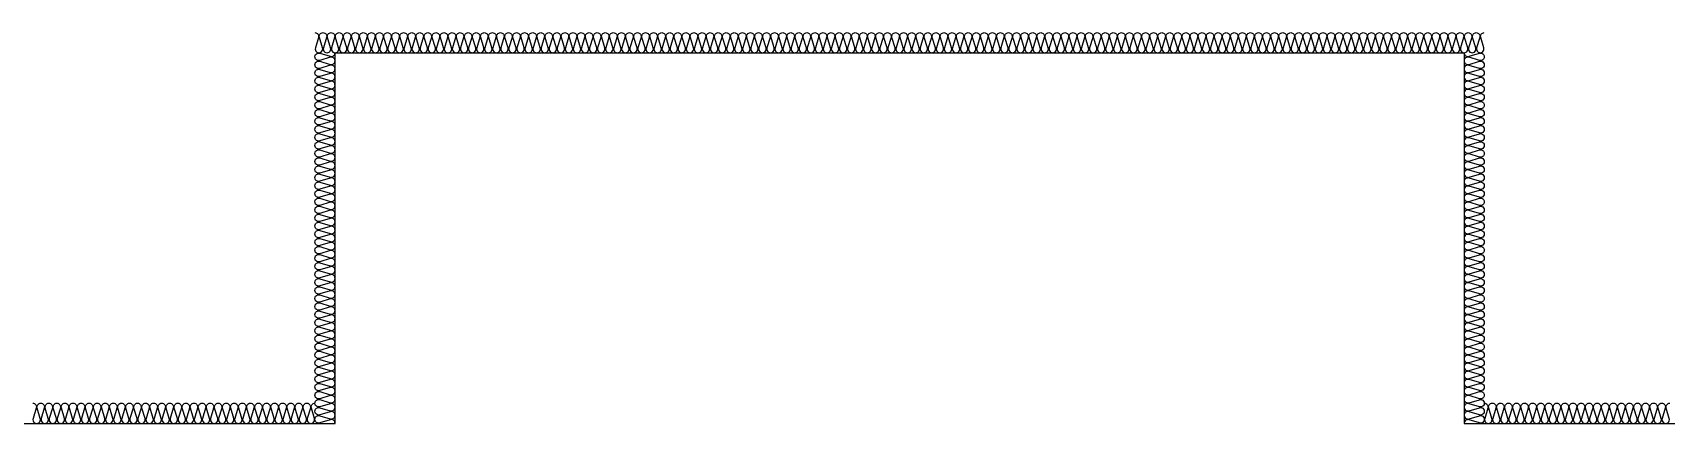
# Model space of a CAD drawing. Header units: millimetres. Extents: x 17311 to 801382, y -242618 to -104888.
# Drawn here: x 341911 to 345962, y -170479 to -169509 of the extents above; entities that cross this region are included whole.
import ezdxf

# ---------------------------------------------------------------- set-up
doc = ezdxf.new("R2010")
doc.units = ezdxf.units.MM
doc.header["$LTSCALE"] = 250
doc.layers.add('ISL', color=251, linetype='Continuous')

msp = doc.modelspace()

# ---------------------------------------------------------------- linework, layer by layer
at = {"layer": 'ISL'}
for points in [[(342610.7, -169509.5, -0.00027), (342610.7, -169509.5, -0.509267), (342619.5, -169521.6), (342611.8, -169547.4, 1.372593), (342629.5, -169547.4), (342621.8, -169521.6, -0.509267), (342630.7, -169509.5, -0.509267), (342639.5, -169521.6), (342631.8, -169547.4, 1.372593), (342649.5, -169547.4), (342641.8, -169521.6, -0.509267), (342650.7, -169509.5, -0.509267), (342659.5, -169521.6), (342651.8, -169547.4, 1.372593), (342669.5, -169547.4), (342661.8, -169521.6, -0.509267), (342670.7, -169509.5, -0.509267), (342679.5, -169521.6), (342671.8, -169547.4, 1.372593), (342689.5, -169547.4), (342681.8, -169521.6, -0.509267), (342690.7, -169509.5, -0.509267), (342699.5, -169521.6), (342691.8, -169547.4, 1.372593), (342709.5, -169547.4), (342701.8, -169521.6, -0.509267), (342710.7, -169509.5, -0.509267), (342719.5, -169521.6), (342711.8, -169547.4, 1.372593), (342729.5, -169547.4), (342721.8, -169521.6, -0.509267), (342730.7, -169509.5, -0.509267), (342739.5, -169521.6), (342731.8, -169547.4, 1.372593), (342749.5, -169547.4), (342741.8, -169521.6, -0.509267), (342750.7, -169509.5, -0.509267), (342759.5, -169521.6), (342751.8, -169547.4, 1.372593), (342769.5, -169547.4), (342761.8, -169521.6, -0.509267), (342770.7, -169509.5, -0.509267), (342779.5, -169521.6), (342771.8, -169547.4, 1.372593), (342789.5, -169547.4), (342781.8, -169521.6, -0.509267), (342790.7, -169509.5, -0.509267), (342799.5, -169521.6), (342791.8, -169547.4, 1.372593), (342809.5, -169547.4), (342801.8, -169521.6, -0.509267), (342810.7, -169509.5, -0.509267), (342819.5, -169521.6), (342811.8, -169547.4, 1.372593), (342829.5, -169547.4), (342821.8, -169521.6, -0.509267), (342830.7, -169509.5, -0.509267), (342839.5, -169521.6), (342831.8, -169547.4, 1.372593), (342849.5, -169547.4), (342841.8, -169521.6, -0.509267), (342850.7, -169509.5, -0.509267), (342859.5, -169521.6), (342851.8, -169547.4, 1.372593), (342869.5, -169547.4), (342861.8, -169521.6, -0.509267), (342870.7, -169509.5, -0.509267), (342879.5, -169521.6), (342871.8, -169547.4, 1.372593), (342889.5, -169547.4), (342881.8, -169521.6, -0.509267), (342890.7, -169509.5, -0.509267), (342899.5, -169521.6), (342891.8, -169547.4, 1.372593), (342909.5, -169547.4), (342901.8, -169521.6, -0.509267), (342910.7, -169509.5, -0.509267), (342919.5, -169521.6), (342911.8, -169547.4, 1.372593), (342929.5, -169547.4), (342921.8, -169521.6, -0.509267), (342930.7, -169509.5, -0.509267), (342939.5, -169521.6), (342931.8, -169547.4, 1.372593), (342949.5, -169547.4), (342941.8, -169521.6, -0.509267), (342950.7, -169509.5, -0.509267), (342959.5, -169521.6), (342951.8, -169547.4, 1.372593), (342969.5, -169547.4), (342961.8, -169521.6, -0.509267), (342970.7, -169509.5, -0.509267), (342979.5, -169521.6), (342971.8, -169547.4, 1.372593), (342989.5, -169547.4), (342981.8, -169521.6, -0.509267), (342990.7, -169509.5, -0.509267), (342999.5, -169521.6), (342991.8, -169547.4, 1.372593), (343009.5, -169547.4), (343001.8, -169521.6, -0.509267), (343010.7, -169509.5, -0.509267), (343019.5, -169521.6), (343011.8, -169547.4, 1.372593), (343029.5, -169547.4), (343021.8, -169521.6, -0.509267), (343030.7, -169509.5, -0.509267), (343039.5, -169521.6), (343031.8, -169547.4, 1.372593), (343049.5, -169547.4), (343041.8, -169521.6, -0.509267), (343050.7, -169509.5, -0.509267), (343059.5, -169521.6), (343051.8, -169547.4, 1.372593), (343069.5, -169547.4), (343061.8, -169521.6, -0.509267), (343070.7, -169509.5, -0.509267), (343079.5, -169521.6), (343071.8, -169547.4, 1.372593), (343089.5, -169547.4), (343081.8, -169521.6, -0.509267), (343090.7, -169509.5, -0.509267), (343099.5, -169521.6), (343091.8, -169547.4, 1.372593), (343109.5, -169547.4), (343101.8, -169521.6, -0.509267), (343110.7, -169509.5, -0.509267), (343119.5, -169521.6), (343111.8, -169547.4, 1.372593), (343129.5, -169547.4), (343121.8, -169521.6, -0.509267), (343130.7, -169509.5, -0.509267), (343139.5, -169521.6), (343131.8, -169547.4, 1.372593), (343149.5, -169547.4), (343141.8, -169521.6, -0.509267), (343150.7, -169509.5, -0.509267), (343159.5, -169521.6), (343151.8, -169547.4, 1.372593), (343169.5, -169547.4), (343161.8, -169521.6, -0.509267), (343170.7, -169509.5, -0.509267), (343179.5, -169521.6), (343171.8, -169547.4, 1.372593), (343189.5, -169547.4), (343181.8, -169521.6, -0.509267), (343190.7, -169509.5, -0.509267), (343199.5, -169521.6), (343191.8, -169547.4, 1.372593), (343209.5, -169547.4), (343201.8, -169521.6, -0.509267), (343210.7, -169509.5, -0.509267), (343219.5, -169521.6), (343211.8, -169547.4, 1.372593), (343229.5, -169547.4), (343221.8, -169521.6, -0.509267), (343230.7, -169509.5, -0.509267), (343239.5, -169521.6), (343231.8, -169547.4, 1.372593), (343249.5, -169547.4), (343241.8, -169521.6, -0.509267), (343250.7, -169509.5, -0.509267), (343259.5, -169521.6), (343251.8, -169547.4, 1.372593), (343269.5, -169547.4), (343261.8, -169521.6, -0.509267), (343270.7, -169509.5, -0.509267), (343279.5, -169521.6), (343271.8, -169547.4, 1.372593), (343289.5, -169547.4), (343281.8, -169521.6, -0.509267), (343290.7, -169509.5, -0.509267), (343299.5, -169521.6), (343291.8, -169547.4, 1.372593), (343309.5, -169547.4), (343301.8, -169521.6, -0.509267), (343310.7, -169509.5, -0.509267), (343319.5, -169521.6), (343311.8, -169547.4, 1.372593), (343329.5, -169547.4), (343321.8, -169521.6, -0.509267), (343330.7, -169509.5, -0.509267), (343339.5, -169521.6), (343331.8, -169547.4, 1.372593), (343349.5, -169547.4), (343341.8, -169521.6, -0.509267), (343350.7, -169509.5, -0.509267), (343359.5, -169521.6), (343351.8, -169547.4, 1.372593), (343369.5, -169547.4), (343361.8, -169521.6, -0.509267), (343370.7, -169509.5, -0.509267), (343379.5, -169521.6), (343371.8, -169547.4, 1.372593), (343389.5, -169547.4), (343381.8, -169521.6, -0.509267), (343390.7, -169509.5, -0.509267), (343399.5, -169521.6), (343391.8, -169547.4, 1.372593), (343409.5, -169547.4), (343401.8, -169521.6, -0.509267), (343410.7, -169509.5, -0.509267), (343419.5, -169521.6), (343411.8, -169547.4, 1.372593), (343429.5, -169547.4), (343421.8, -169521.6, -0.509267), (343430.7, -169509.5, -0.509267), (343439.5, -169521.6), (343431.8, -169547.4, 1.372593), (343449.5, -169547.4), (343441.8, -169521.6, -0.509267), (343450.7, -169509.5, -0.509267), (343459.5, -169521.6), (343451.8, -169547.4, 1.372593), (343469.5, -169547.4), (343461.8, -169521.6, -0.509267), (343470.7, -169509.5, -0.509267), (343479.5, -169521.6), (343471.8, -169547.4, 1.372593), (343489.5, -169547.4), (343481.8, -169521.6, -0.509267), (343490.7, -169509.5, -0.509267), (343499.5, -169521.6), (343491.8, -169547.4, 1.372593), (343509.5, -169547.4), (343501.8, -169521.6, -0.509267), (343510.7, -169509.5, -0.509267), (343519.5, -169521.6), (343511.8, -169547.4, 1.372593), (343529.5, -169547.4), (343521.8, -169521.6, -0.509267), (343530.7, -169509.5, -0.509267), (343539.5, -169521.6), (343531.8, -169547.4, 1.372593), (343549.5, -169547.4), (343541.8, -169521.6, -0.509267), (343550.7, -169509.5, -0.509267), (343559.5, -169521.6), (343551.8, -169547.4, 1.372593), (343569.5, -169547.4), (343561.8, -169521.6, -0.509267), (343570.7, -169509.5, -0.509267), (343579.5, -169521.6), (343571.8, -169547.4, 1.372593), (343589.5, -169547.4), (343581.8, -169521.6, -0.509267), (343590.7, -169509.5, -0.509267), (343599.5, -169521.6), (343591.8, -169547.4, 1.372593), (343609.5, -169547.4), (343601.8, -169521.6, -0.509267), (343610.7, -169509.5, -0.509267), (343619.5, -169521.6), (343611.8, -169547.4, 1.372593), (343629.5, -169547.4), (343621.8, -169521.6, -0.509267), (343630.7, -169509.5, -0.509267), (343639.5, -169521.6), (343631.8, -169547.4, 1.372593), (343649.5, -169547.4), (343641.8, -169521.6, -0.509267), (343650.7, -169509.5, -0.509267), (343659.5, -169521.6), (343651.8, -169547.4, 1.372593), (343669.5, -169547.4), (343661.8, -169521.6, -0.509267), (343670.7, -169509.5, -0.509267), (343679.5, -169521.6), (343671.8, -169547.4, 1.372593), (343689.5, -169547.4), (343681.8, -169521.6, -0.509267), (343690.7, -169509.5, -0.509267), (343699.5, -169521.6), (343691.8, -169547.4, 1.372593), (343709.5, -169547.4), (343701.8, -169521.6, -0.509267), (343710.7, -169509.5, -0.509267), (343719.5, -169521.6), (343711.8, -169547.4, 1.372593), (343729.5, -169547.4), (343721.8, -169521.6, -0.509267), (343730.7, -169509.5, -0.509267), (343739.5, -169521.6), (343731.8, -169547.4, 1.372593), (343749.5, -169547.4), (343741.8, -169521.6, -0.509267), (343750.7, -169509.5, -0.509267), (343759.5, -169521.6), (343751.8, -169547.4, 1.372593), (343769.5, -169547.4), (343761.8, -169521.6, -0.509267), (343770.7, -169509.5, -0.509267), (343779.5, -169521.6), (343771.8, -169547.4, 1.372593), (343789.5, -169547.4), (343781.8, -169521.6, -0.509267), (343790.7, -169509.5, -0.509267), (343799.5, -169521.6), (343791.8, -169547.4, 1.372593), (343809.5, -169547.4), (343801.8, -169521.6, -0.509267), (343810.7, -169509.5, -0.509267), (343819.5, -169521.6), (343811.8, -169547.4, 1.372593), (343829.5, -169547.4), (343821.8, -169521.6, -0.509267), (343830.7, -169509.5, -0.509267), (343839.5, -169521.6), (343831.8, -169547.4, 1.372593), (343849.5, -169547.4), (343841.8, -169521.6, -0.509267), (343850.7, -169509.5, -0.509267), (343859.5, -169521.6), (343851.8, -169547.4, 1.372593), (343869.5, -169547.4), (343861.8, -169521.6, -0.509267), (343870.7, -169509.5, -0.509267), (343879.5, -169521.6), (343871.8, -169547.4, 1.372593), (343889.5, -169547.4), (343881.8, -169521.6, -0.509267), (343890.7, -169509.5, -0.509267), (343899.5, -169521.6), (343891.8, -169547.4, 1.372593), (343909.5, -169547.4), (343901.8, -169521.6, -0.509267), (343910.7, -169509.5, -0.509267), (343919.5, -169521.6), (343911.8, -169547.4, 1.372593), (343929.5, -169547.4), (343921.8, -169521.6, -0.509267), (343930.7, -169509.5, -0.509267), (343939.5, -169521.6), (343931.8, -169547.4, 1.372593), (343949.5, -169547.4), (343941.8, -169521.6, -0.509267), (343950.7, -169509.5, -0.509267), (343959.5, -169521.6), (343951.8, -169547.4, 1.372593), (343969.5, -169547.4), (343961.8, -169521.6, -0.509267), (343970.7, -169509.5, -0.509267), (343979.5, -169521.6), (343971.8, -169547.4, 1.372593), (343989.5, -169547.4), (343981.8, -169521.6, -0.509267), (343990.7, -169509.5, -0.509267), (343999.5, -169521.6), (343991.8, -169547.4, 1.372593), (344009.5, -169547.4), (344001.8, -169521.6, -0.509267), (344010.7, -169509.5, -0.509267), (344019.5, -169521.6), (344011.8, -169547.4, 1.372593), (344029.5, -169547.4), (344021.8, -169521.6, -0.509267), (344030.7, -169509.5, -0.509267), (344039.5, -169521.6), (344031.8, -169547.4, 1.372593), (344049.5, -169547.4), (344041.8, -169521.6, -0.509267), (344050.7, -169509.5, -0.509267), (344059.5, -169521.6), (344051.8, -169547.4, 1.372593), (344069.5, -169547.4), (344061.8, -169521.6, -0.509267), (344070.7, -169509.5, -0.509267), (344079.5, -169521.6), (344071.8, -169547.4, 1.372593), (344089.5, -169547.4), (344081.8, -169521.6, -0.509267), (344090.7, -169509.5, -0.509267), (344099.5, -169521.6), (344091.8, -169547.4, 1.372593), (344109.5, -169547.4), (344101.8, -169521.6, -0.509267), (344110.7, -169509.5, -0.509267), (344119.5, -169521.6), (344111.8, -169547.4, 1.372593), (344129.5, -169547.4), (344121.8, -169521.6, -0.509267), (344130.7, -169509.5, -0.509267), (344139.5, -169521.6), (344131.8, -169547.4, 1.372593), (344149.5, -169547.4), (344141.8, -169521.6, -0.509267), (344150.7, -169509.5, -0.509267), (344159.5, -169521.6), (344151.8, -169547.4, 1.372593), (344169.5, -169547.4), (344161.8, -169521.6, -0.509267), (344170.7, -169509.5, -0.509267), (344179.5, -169521.6), (344171.8, -169547.4, 1.372593), (344189.5, -169547.4), (344181.8, -169521.6, -0.509267), (344190.7, -169509.5, -0.509267), (344199.5, -169521.6), (344191.8, -169547.4, 1.372593), (344209.5, -169547.4), (344201.8, -169521.6, -0.509267), (344210.7, -169509.5, -0.509267), (344219.5, -169521.6), (344211.8, -169547.4, 1.372593), (344229.5, -169547.4), (344221.8, -169521.6, -0.509267), (344230.7, -169509.5, -0.509267), (344239.5, -169521.6), (344231.8, -169547.4, 1.372593), (344249.5, -169547.4), (344241.8, -169521.6, -0.509267), (344250.7, -169509.5, -0.509267), (344259.5, -169521.6), (344251.8, -169547.4, 1.372593), (344269.5, -169547.4), (344261.8, -169521.6, -0.509267), (344270.7, -169509.5, -0.509267), (344279.5, -169521.6), (344271.8, -169547.4, 1.372593), (344289.5, -169547.4), (344281.8, -169521.6, -0.509267), (344290.7, -169509.5, -0.509267), (344299.5, -169521.6), (344291.8, -169547.4, 1.372593), (344309.5, -169547.4), (344301.8, -169521.6, -0.509267), (344310.7, -169509.5, -0.509267), (344319.5, -169521.6), (344311.8, -169547.4, 1.372593), (344329.5, -169547.4), (344321.8, -169521.6, -0.509267), (344330.7, -169509.5, -0.509267), (344339.5, -169521.6), (344331.8, -169547.4, 1.372593), (344349.5, -169547.4), (344341.8, -169521.6, -0.509267), (344350.7, -169509.5, -0.509267), (344359.5, -169521.6), (344351.8, -169547.4, 1.372593), (344369.5, -169547.4), (344361.8, -169521.6, -0.509267), (344370.7, -169509.5, -0.509267), (344379.5, -169521.6), (344371.8, -169547.4, 1.372593), (344389.5, -169547.4), (344381.8, -169521.6, -0.509267), (344390.7, -169509.5, -0.509267), (344399.5, -169521.6), (344391.8, -169547.4, 1.372593), (344409.5, -169547.4), (344401.8, -169521.6, -0.509267), (344410.7, -169509.5, -0.509267), (344419.5, -169521.6), (344411.8, -169547.4, 1.372593), (344429.5, -169547.4), (344421.8, -169521.6, -0.509267), (344430.7, -169509.5, -0.509267), (344439.5, -169521.6), (344431.8, -169547.4, 1.372593), (344449.5, -169547.4), (344441.8, -169521.6, -0.509267), (344450.7, -169509.5, -0.509267), (344459.5, -169521.6), (344451.8, -169547.4, 1.372593), (344469.5, -169547.4), (344461.8, -169521.6, -0.509267), (344470.7, -169509.5, -0.509267), (344479.5, -169521.6), (344471.8, -169547.4, 1.372593), (344489.5, -169547.4), (344481.8, -169521.6, -0.509267), (344490.7, -169509.5, -0.509267), (344499.5, -169521.6), (344491.8, -169547.4, 1.372593), (344509.5, -169547.4), (344501.8, -169521.6, -0.509267), (344510.7, -169509.5, -0.509267), (344519.5, -169521.6), (344511.8, -169547.4, 1.372593), (344529.5, -169547.4), (344521.8, -169521.6, -0.509267), (344530.7, -169509.5, -0.509267), (344539.5, -169521.6), (344531.8, -169547.4, 1.372593), (344549.5, -169547.4), (344541.8, -169521.6, -0.509267), (344550.7, -169509.5, -0.509267), (344559.5, -169521.6), (344551.8, -169547.4, 1.372593), (344569.5, -169547.4), (344561.8, -169521.6, -0.509267), (344570.7, -169509.5, -0.509267), (344579.5, -169521.6), (344571.8, -169547.4, 1.372593), (344589.5, -169547.4), (344581.8, -169521.6, -0.509267), (344590.7, -169509.5, -0.509267), (344599.5, -169521.6), (344591.8, -169547.4, 1.372593), (344609.5, -169547.4), (344601.8, -169521.6, -0.509267), (344610.7, -169509.5, -0.509267), (344619.5, -169521.6), (344611.8, -169547.4, 1.372593), (344629.5, -169547.4), (344621.8, -169521.6, -0.509267), (344630.7, -169509.5, -0.509267), (344639.5, -169521.6), (344631.8, -169547.4, 1.372593), (344649.5, -169547.4), (344641.8, -169521.6, -0.509267), (344650.7, -169509.5, -0.509267), (344659.5, -169521.6), (344651.8, -169547.4, 1.372593), (344669.5, -169547.4), (344661.8, -169521.6, -0.509267), (344670.7, -169509.5, -0.509267), (344679.5, -169521.6), (344671.8, -169547.4, 1.372593), (344689.5, -169547.4), (344681.8, -169521.6, -0.509267), (344690.7, -169509.5, -0.509267), (344699.5, -169521.6), (344691.8, -169547.4, 1.372593), (344709.5, -169547.4), (344701.8, -169521.6, -0.509267), (344710.7, -169509.5, -0.509267), (344719.5, -169521.6), (344711.8, -169547.4, 1.372593), (344729.5, -169547.4), (344721.8, -169521.6, -0.509267), (344730.7, -169509.5, -0.509267), (344739.5, -169521.6), (344731.8, -169547.4, 1.372593), (344749.5, -169547.4), (344741.8, -169521.6, -0.509267), (344750.7, -169509.5, -0.509267), (344759.5, -169521.6), (344751.8, -169547.4, 1.372593), (344769.5, -169547.4), (344761.8, -169521.6, -0.509267), (344770.7, -169509.5, -0.509267), (344779.5, -169521.6), (344771.8, -169547.4, 1.372593), (344789.5, -169547.4), (344781.8, -169521.6, -0.509267), (344790.7, -169509.5, -0.509267), (344799.5, -169521.6), (344791.8, -169547.4, 1.372593), (344809.5, -169547.4), (344801.8, -169521.6, -0.509267), (344810.7, -169509.5, -0.509267), (344819.5, -169521.6), (344811.8, -169547.4, 1.372593), (344829.5, -169547.4), (344821.8, -169521.6, -0.509267), (344830.7, -169509.5, -0.509267), (344839.5, -169521.6), (344831.8, -169547.4, 1.372593), (344849.5, -169547.4), (344841.8, -169521.6, -0.509267), (344850.7, -169509.5, -0.509267), (344859.5, -169521.6), (344851.8, -169547.4, 1.372593), (344869.5, -169547.4), (344861.8, -169521.6, -0.509267), (344870.7, -169509.5, -0.509267), (344879.5, -169521.6), (344871.8, -169547.4, 1.372593), (344889.5, -169547.4), (344881.8, -169521.6, -0.509267), (344890.7, -169509.5, -0.509267), (344899.5, -169521.6), (344891.8, -169547.4, 1.372593), (344909.5, -169547.4), (344901.8, -169521.6, -0.509267), (344910.7, -169509.5, -0.509267), (344919.5, -169521.6), (344911.8, -169547.4, 1.372593), (344929.5, -169547.4), (344921.8, -169521.6, -0.509267), (344930.7, -169509.5, -0.509267), (344939.5, -169521.6), (344931.8, -169547.4, 1.372593), (344949.5, -169547.4), (344941.8, -169521.6, -0.509267), (344950.7, -169509.5, -0.509267), (344959.5, -169521.6), (344951.8, -169547.4, 1.372593), (344969.5, -169547.4), (344961.8, -169521.6, -0.509267), (344970.7, -169509.5, -0.509267), (344979.5, -169521.6), (344971.8, -169547.4, 1.372593), (344989.5, -169547.4), (344981.8, -169521.6, -0.509267), (344990.7, -169509.5, -0.509267), (344999.5, -169521.6), (344991.8, -169547.4, 1.372593), (345009.5, -169547.4), (345001.8, -169521.6, -0.509267), (345010.7, -169509.5, -0.509267), (345019.5, -169521.6), (345011.8, -169547.4, 1.372593), (345029.5, -169547.4), (345021.8, -169521.6, -0.509267), (345030.7, -169509.5, -0.509267), (345039.5, -169521.6), (345031.8, -169547.4, 1.372593), (345049.5, -169547.4), (345041.8, -169521.6, -0.509267), (345050.7, -169509.5, -0.509267), (345059.5, -169521.6), (345051.8, -169547.4, 1.372593), (345069.5, -169547.4), (345061.8, -169521.6, -0.509267), (345070.7, -169509.5, -0.509267), (345079.5, -169521.6), (345071.8, -169547.4, 1.372593), (345089.5, -169547.4), (345081.8, -169521.6, -0.509267), (345090.7, -169509.5, -0.509267), (345099.5, -169521.6), (345091.8, -169547.4, 1.372593), (345109.5, -169547.4), (345101.8, -169521.6, -0.509267), (345110.7, -169509.5, -0.509267), (345119.5, -169521.6), (345111.8, -169547.4, 1.372593), (345129.5, -169547.4), (345121.8, -169521.6, -0.509267), (345130.7, -169509.5, -0.509267), (345139.5, -169521.6), (345131.8, -169547.4, 1.372593), (345149.5, -169547.4), (345141.8, -169521.6, -0.509267), (345150.7, -169509.5, -0.509267), (345159.5, -169521.6), (345151.8, -169547.4, 1.372593), (345169.5, -169547.4), (345161.8, -169521.6, -0.509267), (345170.7, -169509.5, -0.509267), (345179.5, -169521.6), (345171.8, -169547.4, 1.372593), (345189.5, -169547.4), (345181.8, -169521.6, -0.509267), (345190.7, -169509.5, -0.509267), (345199.5, -169521.6), (345191.8, -169547.4, 1.372593), (345209.5, -169547.4), (345201.8, -169521.6, -0.509267), (345210.7, -169509.5, -0.509267), (345219.5, -169521.6), (345211.8, -169547.4, 1.372593), (345229.5, -169547.4), (345221.8, -169521.6, -0.509267), (345230.7, -169509.5, -0.509267), (345239.5, -169521.6), (345231.8, -169547.4, 1.372593), (345249.5, -169547.4), (345241.8, -169521.6, -0.509267), (345250.7, -169509.5, -0.509267), (345259.5, -169521.6), (345251.8, -169547.4, 1.372593), (345269.5, -169547.4), (345261.8, -169521.6, -0.509267), (345270.7, -169509.5, -0.509267), (345279.5, -169521.6), (345271.8, -169547.4, 1.372593), (345289.5, -169547.4), (345281.8, -169521.6, -0.509267), (345290.7, -169509.5, -0.509267), (345299.5, -169521.6), (345291.8, -169547.4, 1.372593), (345309.5, -169547.4), (345301.8, -169521.6, -0.509267), (345310.7, -169509.5, -0.509267), (345319.5, -169521.6), (345311.8, -169547.4, 1.372593), (345329.5, -169547.4), (345321.8, -169521.6, -0.509267), (345330.7, -169509.5, -0.509267), (345339.5, -169521.6), (345331.8, -169547.4, 1.372593), (345349.5, -169547.4), (345341.8, -169521.6, -0.509267), (345350.7, -169509.5, -0.509267), (345359.5, -169521.6), (345351.8, -169547.4, 1.372593), (345369.5, -169547.4), (345361.8, -169521.6, -0.509267), (345370.7, -169509.5, -0.509267), (345379.5, -169521.6), (345371.8, -169547.4, 1.372593), (345389.5, -169547.4), (345381.8, -169521.6, -0.509267), (345390.7, -169509.5, -0.509267), (345399.5, -169521.6), (345391.8, -169547.4, 1.372593), (345409.5, -169547.4), (345401.8, -169521.6, -0.509267), (345410.7, -169509.5, -0.509267), (345419.5, -169521.6), (345411.8, -169547.4, 1.372593), (345429.5, -169547.4), (345421.8, -169521.6, -0.509267), (345430.7, -169509.5, -0.509267), (345439.5, -169521.6), (345431.8, -169547.4, 1.372593), (345449.5, -169547.4), (345441.8, -169521.6, -0.509267), (345450.7, -169509.5, -0.509267), (345459.5, -169521.6), (345451.8, -169547.4, 1.372593), (345469.5, -169547.4), (345461.8, -169521.6, -0.509267), (345470.7, -169509.5, -0.509267), (345479.5, -169521.6), (345471.8, -169547.4, 1.372593), (345489.5, -169547.4), (345481.8, -169521.6, -0.509267), (345490.7, -169509.5, -0.509267), (345499.5, -169521.6), (345491.8, -169547.4, 1.372593), (345509.5, -169547.4), (345501.8, -169521.6, -0.508927), (345510.7, -169509.5)], [(342660.7, -170479.5, 0.509267), (342648.5, -170470.6), (342622.8, -170478.3, -1.372593), (342622.8, -170460.6), (342648.5, -170468.3, 0.509267), (342660.7, -170459.5, 0.509267), (342648.5, -170450.6), (342622.8, -170458.3, -1.372593), (342622.8, -170440.6), (342648.5, -170448.3, 0.509267), (342660.7, -170439.5, 0.509267), (342648.5, -170430.6), (342622.8, -170438.3, -1.372593), (342622.8, -170420.6), (342648.5, -170428.3, 0.509267), (342660.7, -170419.5, 0.509267), (342648.5, -170410.6), (342622.8, -170418.3, -1.372593), (342622.8, -170400.6), (342648.5, -170408.3, 0.509267), (342660.7, -170399.5, 0.509267), (342648.5, -170390.6), (342622.8, -170398.3, -1.372593), (342622.8, -170380.6), (342648.5, -170388.3, 0.509267), (342660.7, -170379.5, 0.509267), (342648.5, -170370.6), (342622.8, -170378.3, -1.372593), (342622.8, -170360.6), (342648.5, -170368.3, 0.509267), (342660.7, -170359.5, 0.509267), (342648.5, -170350.6), (342622.8, -170358.3, -1.372593), (342622.8, -170340.6), (342648.5, -170348.3, 0.509267), (342660.7, -170339.5, 0.509267), (342648.5, -170330.6), (342622.8, -170338.3, -1.372593), (342622.8, -170320.6), (342648.5, -170328.3, 0.509267), (342660.7, -170319.5, 0.509267), (342648.5, -170310.6), (342622.8, -170318.3, -1.372593), (342622.8, -170300.6), (342648.5, -170308.3, 0.509267), (342660.7, -170299.5, 0.509267), (342648.5, -170290.6), (342622.8, -170298.3, -1.372593), (342622.8, -170280.6), (342648.5, -170288.3, 0.509267), (342660.7, -170279.5, 0.509267), (342648.5, -170270.6), (342622.8, -170278.3, -1.372593), (342622.8, -170260.6), (342648.5, -170268.3, 0.509267), (342660.7, -170259.5, 0.509267), (342648.5, -170250.6), (342622.8, -170258.3, -1.372593), (342622.8, -170240.6), (342648.5, -170248.3, 0.509267), (342660.7, -170239.5, 0.509267), (342648.5, -170230.6), (342622.8, -170238.3, -1.372593), (342622.8, -170220.6), (342648.5, -170228.3, 0.509267), (342660.7, -170219.5, 0.509267), (342648.5, -170210.6), (342622.8, -170218.3, -1.372593), (342622.8, -170200.6), (342648.5, -170208.3, 0.509267), (342660.7, -170199.5, 0.509267), (342648.5, -170190.6), (342622.8, -170198.3, -1.372593), (342622.8, -170180.6), (342648.5, -170188.3, 0.509267), (342660.7, -170179.5, 0.509267), (342648.5, -170170.6), (342622.8, -170178.3, -1.372593), (342622.8, -170160.6), (342648.5, -170168.3, 0.509267), (342660.7, -170159.5, 0.509267), (342648.5, -170150.6), (342622.8, -170158.3, -1.372593), (342622.8, -170140.6), (342648.5, -170148.3, 0.509267), (342660.7, -170139.5, 0.509267), (342648.5, -170130.6), (342622.8, -170138.3, -1.372593), (342622.8, -170120.6), (342648.5, -170128.3, 0.509267), (342660.7, -170119.5, 0.509267), (342648.5, -170110.6), (342622.8, -170118.3, -1.372593), (342622.8, -170100.6), (342648.5, -170108.3, 0.509267), (342660.7, -170099.5, 0.509267), (342648.5, -170090.6), (342622.8, -170098.3, -1.372593), (342622.8, -170080.6), (342648.5, -170088.3, 0.509267), (342660.7, -170079.5, 0.509267), (342648.5, -170070.6), (342622.8, -170078.3, -1.372593), (342622.8, -170060.6), (342648.5, -170068.3, 0.509267), (342660.7, -170059.5, 0.509267), (342648.5, -170050.6), (342622.8, -170058.3, -1.372593), (342622.8, -170040.6), (342648.5, -170048.3, 0.509267), (342660.7, -170039.5, 0.509267), (342648.5, -170030.6), (342622.8, -170038.3, -1.372593), (342622.8, -170020.6), (342648.5, -170028.3, 0.509267), (342660.7, -170019.5, 0.509267), (342648.5, -170010.6), (342622.8, -170018.3, -1.372593), (342622.8, -170000.6), (342648.5, -170008.3, 0.509267), (342660.7, -169999.5, 0.509267), (342648.5, -169990.6), (342622.8, -169998.3, -1.372593), (342622.8, -169980.6), (342648.5, -169988.3, 0.509267), (342660.7, -169979.5, 0.509267), (342648.5, -169970.6), (342622.8, -169978.3, -1.372593), (342622.8, -169960.6), (342648.5, -169968.3, 0.509267), (342660.7, -169959.5, 0.509267), (342648.5, -169950.6), (342622.8, -169958.3, -1.372593), (342622.8, -169940.6), (342648.5, -169948.3, 0.509267), (342660.7, -169939.5, 0.509267), (342648.5, -169930.6), (342622.8, -169938.3, -1.372593), (342622.8, -169920.6), (342648.5, -169928.3, 0.509267), (342660.7, -169919.5, 0.509267), (342648.5, -169910.6), (342622.8, -169918.3, -1.372593), (342622.8, -169900.6), (342648.5, -169908.3, 0.509267), (342660.7, -169899.5, 0.509267), (342648.5, -169890.6), (342622.8, -169898.3, -1.372593), (342622.8, -169880.6), (342648.5, -169888.3, 0.509267), (342660.7, -169879.5, 0.509267), (342648.5, -169870.6), (342622.8, -169878.3, -1.372593), (342622.8, -169860.6), (342648.5, -169868.3, 0.509267), (342660.7, -169859.5, 0.509267), (342648.5, -169850.6), (342622.8, -169858.3, -1.372593), (342622.8, -169840.6), (342648.5, -169848.3, 0.509267), (342660.7, -169839.5, 0.509267), (342648.5, -169830.6), (342622.8, -169838.3, -1.372593), (342622.8, -169820.6), (342648.5, -169828.3, 0.509267), (342660.7, -169819.5, 0.509267), (342648.5, -169810.6), (342622.8, -169818.3, -1.372593), (342622.8, -169800.6), (342648.5, -169808.3, 0.509267), (342660.7, -169799.5, 0.509267), (342648.5, -169790.6), (342622.8, -169798.3, -1.372593), (342622.8, -169780.6), (342648.5, -169788.3, 0.509267), (342660.7, -169779.5, 0.509267), (342648.5, -169770.6), (342622.8, -169778.3, -1.372593), (342622.8, -169760.6), (342648.5, -169768.3, 0.509267), (342660.7, -169759.5, 0.509267), (342648.5, -169750.6), (342622.8, -169758.3, -1.372593), (342622.8, -169740.6), (342648.5, -169748.3, 0.509267), (342660.7, -169739.5, 0.509267), (342648.5, -169730.6), (342622.8, -169738.3, -1.372593), (342622.8, -169720.6), (342648.5, -169728.3, 0.509267), (342660.7, -169719.5, 0.509267), (342648.5, -169710.6), (342622.8, -169718.3, -1.372593), (342622.8, -169700.6), (342648.5, -169708.3, 0.509267), (342660.7, -169699.5, 0.509267), (342648.5, -169690.6), (342622.8, -169698.3, -1.372593), (342622.8, -169680.6), (342648.5, -169688.3, 0.509267), (342660.7, -169679.5, 0.509267), (342648.5, -169670.6), (342622.8, -169678.3, -1.372593), (342622.8, -169660.6), (342648.5, -169668.3, 0.509267), (342660.7, -169659.5, 0.509267), (342648.5, -169650.6), (342622.8, -169658.3, -1.372593), (342622.8, -169640.6), (342648.5, -169648.3, 0.509267), (342660.7, -169639.5, 0.509267), (342648.5, -169630.6), (342622.8, -169638.3, -1.372593), (342622.8, -169620.6), (342648.5, -169628.3, 0.509267), (342660.7, -169619.5, 0.509267), (342648.5, -169610.6), (342622.8, -169618.3, -1.372593), (342622.8, -169600.6), (342648.5, -169608.3, 0.509267), (342660.7, -169599.5, 0.509267), (342648.5, -169590.6), (342622.8, -169598.3, -1.372593), (342622.8, -169580.6), (342648.5, -169588.3, 0.509267), (342660.7, -169579.5, 0.509267), (342648.5, -169570.6), (342622.8, -169578.3, -1.372593), (342622.8, -169560.6), (342648.5, -169568.3, 0.509267), (342660.7, -169559.5)], [(345460.7, -169559.5, 0.509267), (345472.8, -169568.3), (345498.5, -169560.7, -1.372593), (345498.5, -169578.3), (345472.8, -169570.7, 0.509267), (345460.7, -169579.5, 0.509267), (345472.8, -169588.3), (345498.5, -169580.7, -1.372593), (345498.5, -169598.3), (345472.8, -169590.7, 0.509267), (345460.7, -169599.5, 0.509267), (345472.8, -169608.3), (345498.5, -169600.7, -1.372593), (345498.5, -169618.3), (345472.8, -169610.7, 0.509267), (345460.7, -169619.5, 0.509267), (345472.8, -169628.3), (345498.5, -169620.7, -1.372593), (345498.5, -169638.3), (345472.8, -169630.7, 0.509267), (345460.7, -169639.5, 0.509267), (345472.8, -169648.3), (345498.5, -169640.7, -1.372593), (345498.5, -169658.3), (345472.8, -169650.7, 0.509267), (345460.7, -169659.5, 0.509267), (345472.8, -169668.3), (345498.5, -169660.7, -1.372593), (345498.5, -169678.3), (345472.8, -169670.7, 0.509267), (345460.7, -169679.5, 0.509267), (345472.8, -169688.3), (345498.5, -169680.7, -1.372593), (345498.5, -169698.3), (345472.8, -169690.7, 0.509267), (345460.7, -169699.5, 0.509267), (345472.8, -169708.3), (345498.5, -169700.7, -1.372593), (345498.5, -169718.3), (345472.8, -169710.7, 0.509267), (345460.7, -169719.5, 0.509267), (345472.8, -169728.3), (345498.5, -169720.7, -1.372593), (345498.5, -169738.3), (345472.8, -169730.7, 0.509267), (345460.7, -169739.5, 0.509267), (345472.8, -169748.3), (345498.5, -169740.7, -1.372593), (345498.5, -169758.3), (345472.8, -169750.7, 0.509267), (345460.7, -169759.5, 0.509267), (345472.8, -169768.3), (345498.5, -169760.7, -1.372593), (345498.5, -169778.3), (345472.8, -169770.7, 0.509267), (345460.7, -169779.5, 0.509267), (345472.8, -169788.3), (345498.5, -169780.7, -1.372593), (345498.5, -169798.3), (345472.8, -169790.7, 0.509267), (345460.7, -169799.5, 0.509267), (345472.8, -169808.3), (345498.5, -169800.7, -1.372593), (345498.5, -169818.3), (345472.8, -169810.7, 0.509267), (345460.7, -169819.5, 0.509267), (345472.8, -169828.3), (345498.5, -169820.7, -1.372593), (345498.5, -169838.3), (345472.8, -169830.7, 0.509267), (345460.7, -169839.5, 0.509267), (345472.8, -169848.3), (345498.5, -169840.7, -1.372593), (345498.5, -169858.3), (345472.8, -169850.7, 0.509267), (345460.7, -169859.5, 0.509267), (345472.8, -169868.3), (345498.5, -169860.7, -1.372593), (345498.5, -169878.3), (345472.8, -169870.7, 0.509267), (345460.7, -169879.5, 0.509267), (345472.8, -169888.3), (345498.5, -169880.7, -1.372593), (345498.5, -169898.3), (345472.8, -169890.7, 0.509267), (345460.7, -169899.5, 0.509267), (345472.8, -169908.3), (345498.5, -169900.7, -1.372593), (345498.5, -169918.3), (345472.8, -169910.7, 0.509267), (345460.7, -169919.5, 0.509267), (345472.8, -169928.3), (345498.5, -169920.7, -1.372593), (345498.5, -169938.3), (345472.8, -169930.7, 0.509267), (345460.7, -169939.5, 0.509267), (345472.8, -169948.3), (345498.5, -169940.7, -1.372593), (345498.5, -169958.3), (345472.8, -169950.7, 0.509267), (345460.7, -169959.5, 0.509267), (345472.8, -169968.3), (345498.5, -169960.7, -1.372593), (345498.5, -169978.3), (345472.8, -169970.7, 0.509267), (345460.7, -169979.5, 0.509267), (345472.8, -169988.3), (345498.5, -169980.7, -1.372593), (345498.5, -169998.3), (345472.8, -169990.7, 0.509267), (345460.7, -169999.5, 0.509267), (345472.8, -170008.3), (345498.5, -170000.7, -1.372593), (345498.5, -170018.3), (345472.8, -170010.7, 0.509267), (345460.7, -170019.5, 0.509267), (345472.8, -170028.3), (345498.5, -170020.7, -1.372593), (345498.5, -170038.3), (345472.8, -170030.7, 0.509267), (345460.7, -170039.5, 0.509267), (345472.8, -170048.3), (345498.5, -170040.7, -1.372593), (345498.5, -170058.3), (345472.8, -170050.7, 0.509267), (345460.7, -170059.5, 0.509267), (345472.8, -170068.3), (345498.5, -170060.7, -1.372593), (345498.5, -170078.3), (345472.8, -170070.7, 0.509267), (345460.7, -170079.5, 0.509267), (345472.8, -170088.3), (345498.5, -170080.7, -1.372593), (345498.5, -170098.3), (345472.8, -170090.7, 0.509267), (345460.7, -170099.5, 0.509267), (345472.8, -170108.3), (345498.5, -170100.7, -1.372593), (345498.5, -170118.3), (345472.8, -170110.7, 0.509267), (345460.7, -170119.5, 0.509267), (345472.8, -170128.3), (345498.5, -170120.7, -1.372593), (345498.5, -170138.3), (345472.8, -170130.7, 0.509267), (345460.7, -170139.5, 0.509267), (345472.8, -170148.3), (345498.5, -170140.7, -1.372593), (345498.5, -170158.3), (345472.8, -170150.7, 0.509267), (345460.7, -170159.5, 0.509267), (345472.8, -170168.3), (345498.5, -170160.7, -1.372593), (345498.5, -170178.3), (345472.8, -170170.7, 0.509267), (345460.7, -170179.5, 0.509267), (345472.8, -170188.3), (345498.5, -170180.7, -1.372593), (345498.5, -170198.3), (345472.8, -170190.7, 0.509267), (345460.7, -170199.5, 0.509267), (345472.8, -170208.3), (345498.5, -170200.7, -1.372593), (345498.5, -170218.3), (345472.8, -170210.7, 0.509267), (345460.7, -170219.5, 0.509267), (345472.8, -170228.3), (345498.5, -170220.7, -1.372593), (345498.5, -170238.3), (345472.8, -170230.7, 0.509267), (345460.7, -170239.5, 0.509267), (345472.8, -170248.3), (345498.5, -170240.7, -1.372593), (345498.5, -170258.3), (345472.8, -170250.7, 0.509267), (345460.7, -170259.5, 0.509267), (345472.8, -170268.3), (345498.5, -170260.7, -1.372593), (345498.5, -170278.3), (345472.8, -170270.7, 0.509267), (345460.7, -170279.5, 0.509267), (345472.8, -170288.3), (345498.5, -170280.7, -1.372593), (345498.5, -170298.3), (345472.8, -170290.7, 0.509267), (345460.7, -170299.5, 0.509267), (345472.8, -170308.3), (345498.5, -170300.7, -1.372593), (345498.5, -170318.3), (345472.8, -170310.7, 0.509267), (345460.7, -170319.5, 0.509267), (345472.8, -170328.3), (345498.5, -170320.7, -1.372593), (345498.5, -170338.3), (345472.8, -170330.7, 0.509267), (345460.7, -170339.5, 0.509267), (345472.8, -170348.3), (345498.5, -170340.7, -1.372593), (345498.5, -170358.3), (345472.8, -170350.7, 0.509267), (345460.7, -170359.5, 0.509267), (345472.8, -170368.3), (345498.5, -170360.7, -1.372593), (345498.5, -170378.3), (345472.8, -170370.7, 0.509267), (345460.7, -170379.5, 0.509267), (345472.8, -170388.3), (345498.5, -170380.7, -1.372593), (345498.5, -170398.3), (345472.8, -170390.7, 0.509267), (345460.7, -170399.5, 0.509267), (345472.8, -170408.3), (345498.5, -170400.7, -1.372593), (345498.5, -170418.3), (345472.8, -170410.7, 0.509267), (345460.7, -170419.5, 0.509267), (345472.8, -170428.3), (345498.5, -170420.7, -1.372593), (345498.5, -170438.3), (345472.8, -170430.7, 0.509267), (345460.7, -170439.5, 0.509267), (345472.8, -170448.3), (345498.5, -170440.7, -1.372593), (345498.5, -170458.3), (345472.8, -170450.7, 0.509267), (345460.7, -170459.5, 0.509267), (345472.8, -170468.3), (345498.5, -170460.7, -1.372593), (345498.5, -170478.3), (345472.8, -170470.7, 0.509267), (345460.7, -170479.5)], [(341910.7, -170429.5, -0.509267), (341919.5, -170441.6), (341911.8, -170467.4, 1.372593), (341929.5, -170467.4), (341921.8, -170441.6, -0.509267), (341930.7, -170429.5, -0.509267), (341939.5, -170441.6), (341931.8, -170467.4, 1.372593), (341949.5, -170467.4), (341941.8, -170441.6, -0.509267), (341950.7, -170429.5, -0.509267), (341959.5, -170441.6), (341951.8, -170467.4, 1.372593), (341969.5, -170467.4), (341961.8, -170441.6, -0.509267), (341970.7, -170429.5, -0.509267), (341979.5, -170441.6), (341971.8, -170467.4, 1.372593), (341989.5, -170467.4), (341981.8, -170441.6, -0.509267), (341990.7, -170429.5, -0.509267), (341999.5, -170441.6), (341991.8, -170467.4, 1.372593), (342009.5, -170467.4), (342001.8, -170441.6, -0.509267), (342010.7, -170429.5, -0.509267), (342019.5, -170441.6), (342011.8, -170467.4, 1.372593), (342029.5, -170467.4), (342021.8, -170441.6, -0.509267), (342030.7, -170429.5, -0.509267), (342039.5, -170441.6), (342031.8, -170467.4, 1.372593), (342049.5, -170467.4), (342041.8, -170441.6, -0.509267), (342050.7, -170429.5, -0.509267), (342059.5, -170441.6), (342051.8, -170467.4, 1.372593), (342069.5, -170467.4), (342061.8, -170441.6, -0.509267), (342070.7, -170429.5, -0.509267), (342079.5, -170441.6), (342071.8, -170467.4, 1.372593), (342089.5, -170467.4), (342081.8, -170441.6, -0.509267), (342090.7, -170429.5, -0.509267), (342099.5, -170441.6), (342091.8, -170467.4, 1.372593), (342109.5, -170467.4), (342101.8, -170441.6, -0.509267), (342110.7, -170429.5, -0.509267), (342119.5, -170441.6), (342111.8, -170467.4, 1.372593), (342129.5, -170467.4), (342121.8, -170441.6, -0.509267), (342130.7, -170429.5, -0.509267), (342139.5, -170441.6), (342131.8, -170467.4, 1.372593), (342149.5, -170467.4), (342141.8, -170441.6, -0.509267), (342150.7, -170429.5, -0.509267), (342159.5, -170441.6), (342151.8, -170467.4, 1.372593), (342169.5, -170467.4), (342161.8, -170441.6, -0.509267), (342170.7, -170429.5, -0.509267), (342179.5, -170441.6), (342171.8, -170467.4, 1.372593), (342189.5, -170467.4), (342181.8, -170441.6, -0.509267), (342190.7, -170429.5, -0.509267), (342199.5, -170441.6), (342191.8, -170467.4, 1.372593), (342209.5, -170467.4), (342201.8, -170441.6, -0.509267), (342210.7, -170429.5, -0.509267), (342219.5, -170441.6), (342211.8, -170467.4, 1.372593), (342229.5, -170467.4), (342221.8, -170441.6, -0.509267), (342230.7, -170429.5, -0.509267), (342239.5, -170441.6), (342231.8, -170467.4, 1.372593), (342249.5, -170467.4), (342241.8, -170441.6, -0.509267), (342250.7, -170429.5, -0.509267), (342259.5, -170441.6), (342251.8, -170467.4, 1.372593), (342269.5, -170467.4), (342261.8, -170441.6, -0.509267), (342270.7, -170429.5, -0.509267), (342279.5, -170441.6), (342271.8, -170467.4, 1.372593), (342289.5, -170467.4), (342281.8, -170441.6, -0.509267), (342290.7, -170429.5, -0.509267), (342299.5, -170441.6), (342291.8, -170467.4, 1.372593), (342309.5, -170467.4), (342301.8, -170441.6, -0.509267), (342310.7, -170429.5, -0.509267), (342319.5, -170441.6), (342311.8, -170467.4, 1.372593), (342329.5, -170467.4), (342321.8, -170441.6, -0.509267), (342330.7, -170429.5, -0.509267), (342339.5, -170441.6), (342331.8, -170467.4, 1.372593), (342349.5, -170467.4), (342341.8, -170441.6, -0.509267), (342350.7, -170429.5, -0.509267), (342359.5, -170441.6), (342351.8, -170467.4, 1.372593), (342369.5, -170467.4), (342361.8, -170441.6, -0.509267), (342370.7, -170429.5, -0.509267), (342379.5, -170441.6), (342371.8, -170467.4, 1.372593), (342389.5, -170467.4), (342381.8, -170441.6, -0.509267), (342390.7, -170429.5, -0.509267), (342399.5, -170441.6), (342391.8, -170467.4, 1.372593), (342409.5, -170467.4), (342401.8, -170441.6, -0.509267), (342410.7, -170429.5, -0.509267), (342419.5, -170441.6), (342411.8, -170467.4, 1.372593), (342429.5, -170467.4), (342421.8, -170441.6, -0.509267), (342430.7, -170429.5, -0.509267), (342439.5, -170441.6), (342431.8, -170467.4, 1.372593), (342449.5, -170467.4), (342441.8, -170441.6, -0.509267), (342450.7, -170429.5, -0.509267), (342459.5, -170441.6), (342451.8, -170467.4, 1.372593), (342469.5, -170467.4), (342461.8, -170441.6, -0.509267), (342470.7, -170429.5, -0.509267), (342479.5, -170441.6), (342471.8, -170467.4, 1.372593), (342489.5, -170467.4), (342481.8, -170441.6, -0.509267), (342490.7, -170429.5, -0.509267), (342499.5, -170441.6), (342491.8, -170467.4, 1.372593), (342509.5, -170467.4), (342501.8, -170441.6, -0.509267), (342510.7, -170429.5, -0.509267), (342519.5, -170441.6), (342511.8, -170467.4, 1.372593), (342529.5, -170467.4), (342521.8, -170441.6, -0.509267), (342530.7, -170429.5, -0.509267), (342539.5, -170441.6), (342531.8, -170467.4, 1.372593), (342549.5, -170467.4), (342541.8, -170441.6, -0.509267), (342550.7, -170429.5, -0.509267), (342559.5, -170441.6), (342551.8, -170467.4, 1.372593), (342569.5, -170467.4), (342561.8, -170441.6, -0.509267), (342570.7, -170429.5, -0.509267), (342579.5, -170441.6), (342571.8, -170467.4, 1.372593), (342589.5, -170467.4), (342581.8, -170441.6, -0.509267), (342590.7, -170429.5, -0.509267), (342599.5, -170441.6), (342591.8, -170467.4, 1.372593), (342609.5, -170467.4), (342601.8, -170441.6, -0.509267), (342610.7, -170429.5)], [(345510.7, -170429.5, -0.509267), (345519.5, -170441.6), (345511.8, -170467.4, 1.372593), (345529.5, -170467.4), (345521.8, -170441.6, -0.509267), (345530.7, -170429.5, -0.509267), (345539.5, -170441.6), (345531.8, -170467.4, 1.372593), (345549.5, -170467.4), (345541.8, -170441.6, -0.509267), (345550.7, -170429.5, -0.509267), (345559.5, -170441.6), (345551.8, -170467.4, 1.372593), (345569.5, -170467.4), (345561.8, -170441.6, -0.509267), (345570.7, -170429.5, -0.509267), (345579.5, -170441.6), (345571.8, -170467.4, 1.372593), (345589.5, -170467.4), (345581.8, -170441.6, -0.509267), (345590.7, -170429.5, -0.509267), (345599.5, -170441.6), (345591.8, -170467.4, 1.372593), (345609.5, -170467.4), (345601.8, -170441.6, -0.509267), (345610.7, -170429.5, -0.509267), (345619.5, -170441.6), (345611.8, -170467.4, 1.372593), (345629.5, -170467.4), (345621.8, -170441.6, -0.509267), (345630.7, -170429.5, -0.509267), (345639.5, -170441.6), (345631.8, -170467.4, 1.372593), (345649.5, -170467.4), (345641.8, -170441.6, -0.509267), (345650.7, -170429.5, -0.509267), (345659.5, -170441.6), (345651.8, -170467.4, 1.372593), (345669.5, -170467.4), (345661.8, -170441.6, -0.509267), (345670.7, -170429.5, -0.509267), (345679.5, -170441.6), (345671.8, -170467.4, 1.372593), (345689.5, -170467.4), (345681.8, -170441.6, -0.509267), (345690.7, -170429.5, -0.509267), (345699.5, -170441.6), (345691.8, -170467.4, 1.372593), (345709.5, -170467.4), (345701.8, -170441.6, -0.509267), (345710.7, -170429.5, -0.509267), (345719.5, -170441.6), (345711.8, -170467.4, 1.372593), (345729.5, -170467.4), (345721.8, -170441.6, -0.509267), (345730.7, -170429.5, -0.509267), (345739.5, -170441.6), (345731.8, -170467.4, 1.372593), (345749.5, -170467.4), (345741.8, -170441.6, -0.509267), (345750.7, -170429.5, -0.509267), (345759.5, -170441.6), (345751.8, -170467.4, 1.372593), (345769.5, -170467.4), (345761.8, -170441.6, -0.509267), (345770.7, -170429.5, -0.509267), (345779.5, -170441.6), (345771.8, -170467.4, 1.372593), (345789.5, -170467.4), (345781.8, -170441.6, -0.509267), (345790.7, -170429.5, -0.509267), (345799.5, -170441.6), (345791.8, -170467.4, 1.372593), (345809.5, -170467.4), (345801.8, -170441.6, -0.509267), (345810.7, -170429.5, -0.509267), (345819.5, -170441.6), (345811.8, -170467.4, 1.372593), (345829.5, -170467.4), (345821.8, -170441.6, -0.509267), (345830.7, -170429.5, -0.509267), (345839.5, -170441.6), (345831.8, -170467.4, 1.372593), (345849.5, -170467.4), (345841.8, -170441.6, -0.509267), (345850.7, -170429.5, -0.509267), (345859.5, -170441.6), (345851.8, -170467.4, 1.372593), (345869.5, -170467.4), (345861.8, -170441.6, -0.509267), (345870.7, -170429.5, -0.509267), (345879.5, -170441.6), (345871.8, -170467.4, 1.372593), (345889.5, -170467.4), (345881.8, -170441.6, -0.509267), (345890.7, -170429.5, -0.509267), (345899.5, -170441.6), (345891.8, -170467.4, 1.372593), (345909.5, -170467.4), (345901.8, -170441.6, -0.509267), (345910.7, -170429.5, -0.509267), (345919.5, -170441.6), (345911.8, -170467.4, 1.372593), (345929.5, -170467.4), (345921.8, -170441.6, -0.509267), (345930.7, -170429.5, -0.509267), (345939.5, -170441.6), (345931.8, -170467.4, 1.372593), (345949.5, -170467.4), (345941.8, -170441.6, -0.509267), (345950.7, -170429.5, -0.509267), (345959.5, -170441.6), (345951.8, -170467.4, 1.372593), (345969.5, -170467.4), (345961.8, -170441.6, -0.509267), (345970.7, -170429.5, -0.509267)]]:
    msp.add_lwpolyline(points, format="xyb", dxfattribs=at)
msp.add_lwpolyline([(328011, -170479.5), (328260.7, -170479.5), (328260.7, -169559.5), (331060.7, -169559.5), (331060.7, -170479.5), (331860.7, -170479.5), (331860.7, -169559.5), (334660.7, -169559.5), (334660.7, -170479.5), (335460.7, -170479.5), (335460.7, -169559.5), (338260.7, -169559.5), (338260.7, -170479.5), (339060.7, -170479.5), (339060.7, -169559.5), (341860.7, -169559.5), (341860.7, -170479.5), (342660.7, -170479.5), (342660.7, -169559.5), (345460.7, -169559.5), (345460.7, -170479.5), (346260.7, -170479.5)], dxfattribs=at)

doc.saveas('drawing.dxf')
